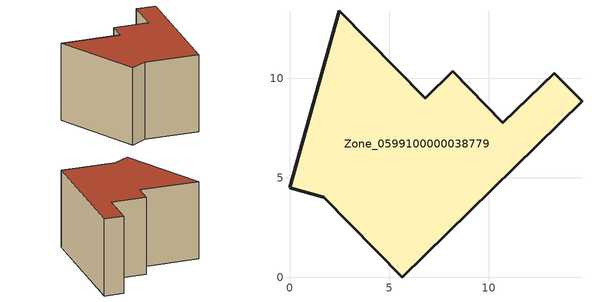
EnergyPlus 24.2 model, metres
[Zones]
Zone_0599100000038779
 floor ground (C_G): 13.3,10.26 14.69,8.84 5.65,0 1.73,4.01 0,4.5 2.51,13.39 6.81,8.99 8.19,10.34 10.72,7.75 z0
 wall outside (C_F): 14.69,8.84 13.3,10.26 10.72,7.75 8.19,10.34 6.81,8.99 2.51,13.39 0,4.5 1.73,4.01 5.65,0 14.69,8.84 z0:8.23
 roof outside (C_R): 2.51,13.39 0,4.5 1.73,4.01 5.65,0 14.69,8.84 13.3,10.26 10.72,7.75 8.19,10.34 6.81,8.99 z8.23
[BUILDING]
Pand.0599100000038779: North Axis=0; Terrain=City; Loads Convergence Tolerance Value=0.04; Temperature Convergence Tolerance Value=0.4; Solar Distribution=FullExterior; Maximum Number of Warmup Days=25; Minimum Number of Warmup Days=1
[Site:Location]
Rotterdam.The.Hague.AP_ZH_NLD Design_Conditions: Latitude=51.96; Longitude=4.45; Time Zone=1; Elevation=-4.5
[SITE:GROUNDTEMPERATURE:BUILDINGSURFACE]
18, 18, 18, 18, 18, 18, 18, 18, 18, 18, 18, 18
[MATERIAL] Thermal Absorptance=0.9; Solar Absorptance=0.7; Visible Absorptance=0.7
Name | Roughness | Thickness | Conductivity | Density | Specific Heat
G.TI.1975-1991 | MediumSmooth | 0.15 | 0.288461 | 540 | 1210
F.TI.1975-1991 | Rough | 0.3 | 0.230769 | 1920 | 840
R.TI.1975-1991 | MediumRough | 0.2 | 0.153846 | 1500 | 1000
[CONSTRUCTION]
C_G: G.TI.1975-1991
C_F: F.TI.1975-1991
C_R: R.TI.1975-1991
[ZONE]
Zone_0599100000038779: Type=1; Multiplier=1; Ceiling Height=Autocalculate; Volume=Autocalculate; Floor Area=autocalculate; Part of Total Floor Area=Yes
[ZONEINFILTRATION:DESIGNFLOWRATE]
Infil_Zone_0599100000038779: Zone or ZoneList or Space or SpaceList=Zone_0599100000038779; Schedule=AlwaysOn; Design Flow Rate Calculation Method=Flow/Area; Flow Rate per Floor Area=0.003; Constant Term Coefficient=1; Temperature Term Coefficient=0; Velocity Term Coefficient=0; Velocity Squared Term Coefficient=0
[HVACTEMPLATE:ZONE:IDEALLOADSAIRSYSTEM]
Zone_0599100000038779: Maximum Heating Supply Air Temperature=50; Minimum Cooling Supply Air Temperature=13; Maximum Heating Supply Air Humidity Ratio=0.0156; Minimum Cooling Supply Air Humidity Ratio=0.0077; Heating Limit=NoLimit; Cooling Limit=NoLimit; Dehumidification Control Type=ConstantSensibleHeatRatio; Cooling Sensible Heat Ratio=0.7; Dehumidification Setpoint=60; Humidification Control Type=None; Humidification Setpoint=30; Outdoor Air Method=None; Outdoor Air Flow Rate per Person=0.00944; Outdoor Air Flow Rate per Zone Floor Area=0; Outdoor Air Flow Rate per Zone=0; Demand Controlled Ventilation Type=None; Outdoor Air Economizer Type=NoEconomizer; Heat Recovery Type=None; Sensible Heat Recovery Effectiveness=0.7; Latent Heat Recovery Effectiveness=0.65
[ZONECONTROL:THERMOSTAT]
ThermostatControl_Zone_0599100000038779: Zone or ZoneList=Zone_0599100000038779; Control Type Schedule=DualSetpointControlType; Control 1=Thermostat_Zone_0599100000038779; Temperature Difference Between Cutout And Setpoint=0
[THERMOSTATSETPOINT:DUALSETPOINT]
Thermostat_Zone_0599100000038779: Heating Setpoint Temperature Schedule=HeatingSetpoint_Zone_0599100000038779; Cooling Setpoint Temperature Schedule=CoolingSetpoint_Zone_0599100000038779
[SCHEDULE:COMPACT]
HeatingSetpoint_Zone_0599100000038779: Through: 12/31, For: AllDays, Until: 24:00, 21
CoolingSetpoint_Zone_0599100000038779: Through: 12/31, For: AllDays, Until: 24:00, 24
DualSetpointControlType: Through: 12/31, For: AllDays, Until: 24:00, 4
AlwaysOn: Through: 12/31, For: AllDays, Until: 24:00, 1
